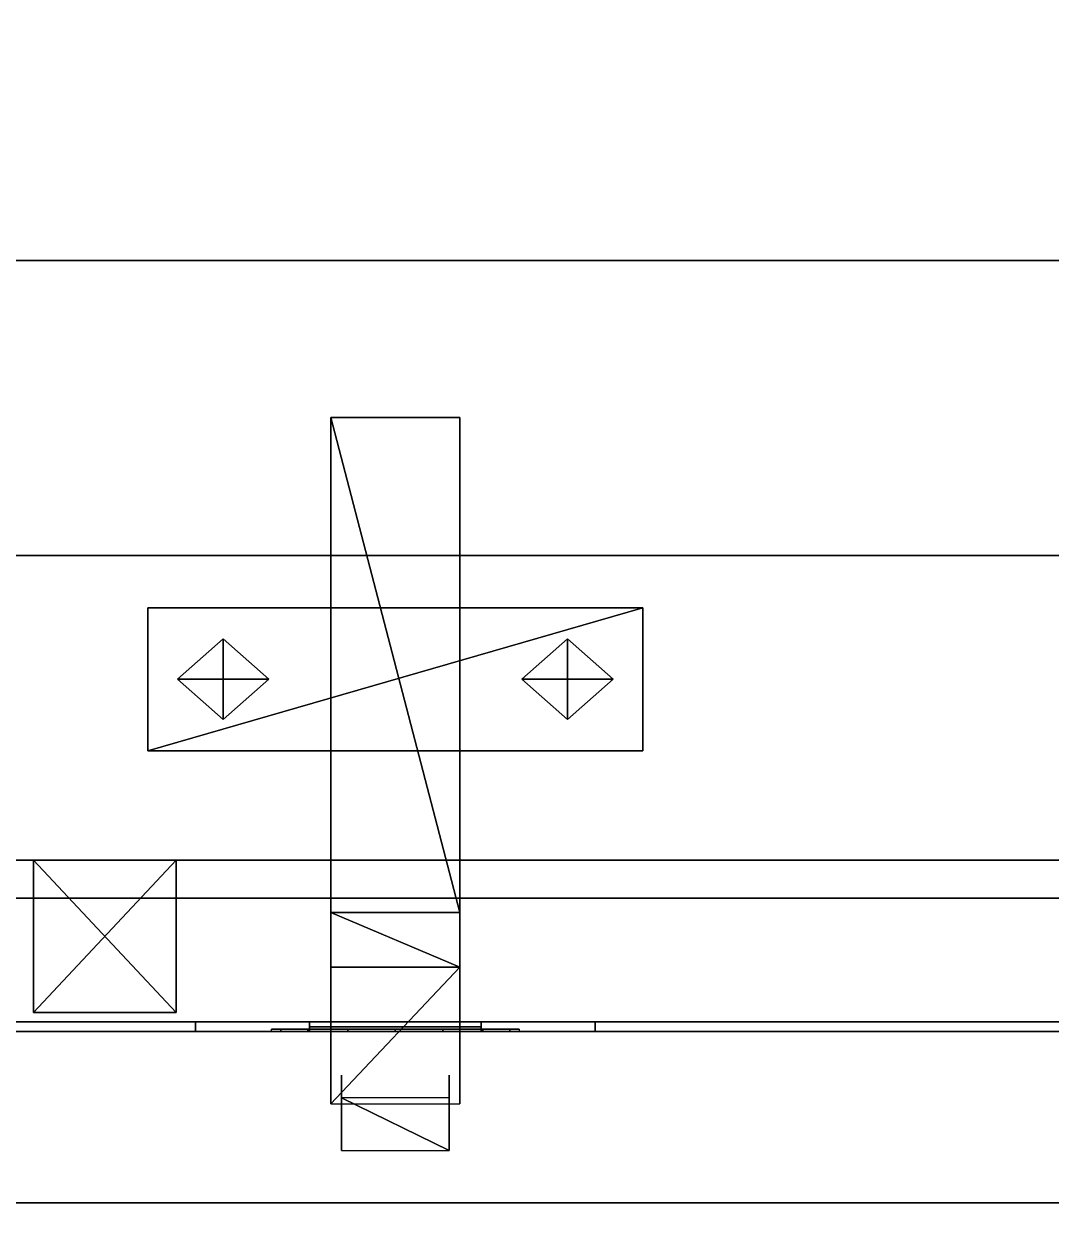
# Model space of a CAD drawing. Extents: x 0 to 5507, y -6518 to 0.
# Drawn here: x 1145 to 1252.9, y -820.1 to -694.2 of the extents above; entities that cross this region are included whole.
import ezdxf

# ---------------------------------------------------------------- set-up
doc = ezdxf.new("R2010")
doc.units = 0
for name, color, linetype in [('LAYER0', 7, 'CONTINUOUS'), ('LAYER327', 7, 'CONTINUOUS'), ('LAYER328', 7, 'CONTINUOUS'), ('LAYER330', 7, 'CONTINUOUS'), ('LAYER331', 254, 'CONTINUOUS'), ('LAYER332', 28, 'CONTINUOUS'), ('LAYER333', 253, 'CONTINUOUS'), ('LAYER339', 7, 'CONTINUOUS'), ('LAYER341', 253, 'CONTINUOUS'), ('LAYER349', 7, 'CONTINUOUS'), ('LAYER362', 254, 'CONTINUOUS'), ('LAYER533', 7, 'CONTINUOUS')]:
    doc.layers.add(name, color=color, linetype=linetype)

msp = doc.modelspace()

# ---------------------------------------------------------------- linework, layer by layer
at = {"layer": 'LAYER0', "invisible_edges": 1}
for points in [[(5507, 0), (0, -6518), (0, 0), (5507, 0)], [(5507, -6518, 5), (0, 0, 5), (0, -6518, 5), (5507, -6518, 5)], [(0, 0, 5), (5507, -6518, 5), (5507, 0, 5), (0, 0, 5)], [(0, -6518), (5507, 0), (5507, -6518), (0, -6518)]]:
    msp.add_3dface(points, dxfattribs=at)
at = {"layer": 'LAYER327', "invisible_edges": 1}
for points in [[(1748, -150, 116), (1100, -800, 116), (1100, -150, 116), (1748, -150, 116)], [(1100, -800, 116), (1748, -150, 116), (1748, -800, 116), (1100, -800, 116)], [(1748, -800, 134), (1100, -150, 134), (1100, -800, 134), (1748, -800, 134)], [(1100, -150, 134), (1748, -800, 134), (1748, -150, 134), (1100, -150, 134)], [(1748, -800, 134), (1100, -800, 116), (1748, -800, 116), (1748, -800, 134)], [(1100, -800, 116), (1748, -800, 134), (1100, -800, 134), (1100, -800, 116)]]:
    msp.add_3dface(points, dxfattribs=at)
at = {"layer": 'LAYER328', "invisible_edges": 1}
for points in [[(1748, -719, 866.5), (1100, -799, 866.5), (1100, -719, 866.5), (1748, -719, 866.5)], [(1100, -799, 866.5), (1748, -719, 866.5), (1748, -799, 866.5), (1100, -799, 866.5)], [(1100, -719, 884.5), (1748, -719, 866.5), (1100, -719, 866.5), (1100, -719, 884.5)], [(1748, -719, 866.5), (1100, -719, 884.5), (1748, -719, 884.5), (1748, -719, 866.5)], [(1748, -799, 884.5), (1100, -719, 884.5), (1100, -799, 884.5), (1748, -799, 884.5)], [(1100, -719, 884.5), (1748, -799, 884.5), (1748, -719, 884.5), (1100, -719, 884.5)], [(1748, -799, 884.5), (1100, -799, 866.5), (1748, -799, 866.5), (1748, -799, 884.5)], [(1100, -799, 866.5), (1748, -799, 884.5), (1100, -799, 884.5), (1100, -799, 866.5)]]:
    msp.add_3dface(points, dxfattribs=at)
at = {"layer": 'LAYER330', "invisible_edges": 1}
for points in [[(1100, -150, 518.5), (1748, -800, 518.5), (1748, -150, 518.5), (1100, -150, 518.5)], [(1748, -800, 518.5), (1100, -150, 518.5), (1100, -800, 518.5), (1748, -800, 518.5)], [(1100, -800, 500.5), (1748, -150, 500.5), (1748, -800, 500.5), (1100, -800, 500.5)], [(1748, -150, 500.5), (1100, -800, 500.5), (1100, -150, 500.5), (1748, -150, 500.5)], [(1100, -800, 500.5), (1748, -800, 518.5), (1100, -800, 518.5), (1100, -800, 500.5)], [(1748, -800, 518.5), (1100, -800, 500.5), (1748, -800, 500.5), (1748, -800, 518.5)]]:
    msp.add_3dface(points, dxfattribs=at)
at = {"layer": 'LAYER331', "invisible_edges": 1}
for points in [[(1084, -800, 881), (1764, -800, 510), (1084, -800, 510), (1084, -800, 881)], [(1764, -800, 510), (1084, -800, 881), (1764, -800, 881), (1764, -800, 510)], [(1084, -818, 510), (1764, -800, 510), (1764, -818, 510), (1084, -818, 510)], [(1764, -800, 510), (1084, -818, 510), (1084, -800, 510), (1764, -800, 510)], [(1084, -800, 881), (1764, -818, 881), (1764, -800, 881), (1084, -800, 881)], [(1764, -818, 881), (1084, -800, 881), (1084, -818, 881), (1764, -818, 881)], [(1764, -818, 881), (1084, -818, 510), (1764, -818, 510), (1764, -818, 881)], [(1084, -818, 510), (1764, -818, 881), (1084, -818, 881), (1084, -818, 510)]]:
    msp.add_3dface(points, dxfattribs=at)
at = {"layer": 'LAYER332'}
for points in [[(1163, -799, 547.5), (1163, -799, 529.5), (1163, -799, 529.5), (1163, -799, 547.5)], [(1175, -799, 529.5), (1175, -800, 529.5), (1163, -800, 529.5), (1163, -799, 529.5)], [(1163, -799, 529.5), (1163, -800, 529.5), (1163, -800, 547.5), (1163, -799, 547.5)], [(1163, -800, 547.5), (1205, -800, 547.5), (1205, -799, 547.5), (1163, -799, 547.5)], [(1175, -799, 542.5), (1175, -800, 542.5), (1193, -800, 542.5), (1193, -799, 542.5)], [(1175, -799, 542.5), (1175, -800, 542.5), (1175, -800, 529.5), (1175, -799, 529.5)], [(1193, -799, 542.5), (1193, -800, 542.5), (1193, -800, 529.5), (1193, -799, 529.5)], [(1193, -799, 529.5), (1193, -800, 529.5), (1205, -800, 529.5), (1205, -799, 529.5)], [(1205, -799, 547.5), (1205, -800, 547.5), (1205, -799, 547.5)], [(1205, -799, 547.5), (1205, -799, 529.5), (1205, -799, 529.5), (1205, -799, 547.5)], [(1205, -799, 529.5), (1205, -800, 529.5), (1205, -800, 547.5), (1205, -799, 547.5)], [(1175, -800, 529.5), (1163, -800, 529.5), (1175, -800, 529.5)], [(1163, -800, 547.5), (1163, -800, 529.5), (1205, -800, 529.5), (1205, -800, 547.5)], [(1175, -800, 542.5), (1193, -800, 542.5), (1175, -800, 542.5)], [(1193, -800, 529.5), (1205, -800, 529.5), (1193, -800, 529.5)]]:
    msp.add_3dface(points, dxfattribs=at)
for points, invisible_edges in [([(1205, -799, 547.5), (1163, -799, 547.5), (1175, -799, 542.5), (1193, -799, 542.5)], 10), ([(1163, -799, 547.5), (1175, -799, 542.5), (1175, -799, 529.5), (1163, -799, 529.5)], 1), ([(1189.317, -799.5, 525.2905), (1178.5, -799.5, 525.5), (1175, -799.5, 529.5), (1193, -799.5, 529.5)], 5), ([(1193, -799.5, 529.5), (1175, -799.5, 529.5), (1175, -799.5, 542.5), (1193, -799.5, 542.5)], 1), ([(1189.5, -799.5, 518.5), (1178.5, -799.5, 518.5), (1178.5, -799.5, 525.5), (1189.317, -799.5, 525.2905)], 4), ([(1205, -799, 547.5), (1193, -799, 542.5), (1193, -799, 529.5), (1205, -799, 529.5)], 1), ([(1171, -799.75, 529.5), (1171.99, -799.75, 524.5251), (1178.5, -799.75, 525.5), (1175, -799.75, 529.5)], 2), ([(1171.99, -799.75, 524.5251), (1174.808, -799.75, 520.3076), (1178.5, -799.75, 522), (1178.5, -799.75, 525.5)], 10), ([(1174.808, -799.75, 520.3076), (1179.025, -799.75, 517.4896), (1178.5, -799.75, 518.5), (1178.5, -799.75, 522)], 10), ([(1179.025, -799.75, 517.4896), (1184, -799.75, 516.5), (1184, -799.75, 518.5), (1178.5, -799.75, 518.5)], 10), ([(1184, -799.75, 516.5), (1188.975, -799.75, 517.4896), (1189.5, -799.75, 518.5), (1184, -799.75, 518.5)], 10), ([(1188.975, -799.75, 517.4896), (1193.192, -799.75, 520.3076), (1189.5, -799.75, 522), (1189.5, -799.75, 518.5)], 10), ([(1193.192, -799.75, 520.3076), (1196.01, -799.75, 524.5251), (1189.5, -799.75, 525.5), (1189.5, -799.75, 522)], 10), ([(1196.01, -799.75, 524.5251), (1197, -799.75, 529.5), (1193, -799.75, 529.5), (1189.5, -799.75, 525.5)], 8)]:
    msp.add_3dface(points, dxfattribs=dict(at, invisible_edges=invisible_edges))
at = {"layer": 'LAYER333'}
for points in [[(1177.217, -787.5, 517.5), (1177.217, -787.5, 532.5), (1177.217, -735.5, 517.5), (1177.217, -787.5, 517.5)], [(1177.217, -735.5, 517.5), (1177.217, -787.5, 532.5), (1177.217, -735.5, 532.5), (1177.217, -735.5, 517.5)], [(1177.217, -735.5, 517.5), (1177.217, -735.5, 532.5), (1190.783, -735.5, 517.5), (1177.217, -735.5, 517.5)], [(1190.783, -735.5, 517.5), (1177.217, -735.5, 532.5), (1190.783, -735.5, 532.5), (1190.783, -735.5, 517.5)], [(1177.217, -787.5, 532.5), (1190.783, -787.5, 532.5), (1177.217, -735.5, 532.5), (1177.217, -787.5, 532.5)], [(1177.217, -735.5, 532.5), (1190.783, -787.5, 532.5), (1190.783, -735.5, 532.5), (1177.217, -735.5, 532.5)], [(1190.783, -735.5, 517.5), (1190.783, -735.5, 532.5), (1190.783, -787.5, 517.5), (1190.783, -735.5, 517.5)], [(1190.783, -787.5, 517.5), (1190.783, -735.5, 532.5), (1190.783, -787.5, 532.5), (1190.783, -787.5, 517.5)], [(1210, -755.5, 519.5), (1210, -755.5, 517.5), (1158, -755.5, 517.5), (1210, -755.5, 519.5)], [(1210, -755.5, 519.5), (1158, -755.5, 517.5), (1158, -755.5, 519.5), (1210, -755.5, 519.5)], [(1158, -755.5, 519.5), (1158, -755.5, 517.5), (1158, -770.5, 517.5), (1158, -755.5, 519.5)], [(1158, -755.5, 519.5), (1158, -770.5, 517.5), (1158, -770.5, 519.5), (1158, -755.5, 519.5)], [(1158, -770.5, 519.5), (1210, -770.5, 519.5), (1210, -755.5, 519.5), (1158, -770.5, 519.5)], [(1158, -770.5, 519.5), (1210, -755.5, 519.5), (1158, -755.5, 519.5), (1158, -770.5, 519.5)], [(1210, -770.5, 519.5), (1210, -770.5, 517.5), (1210, -755.5, 517.5), (1210, -770.5, 519.5)], [(1210, -770.5, 519.5), (1210, -755.5, 517.5), (1210, -755.5, 519.5), (1210, -770.5, 519.5)], [(1161.12, -763, 520.5), (1165.913, -758.7598, 520.5), (1161.12, -763, 519.5), (1161.12, -763, 520.5)], [(1161.12, -763, 519.5), (1165.913, -758.7598, 520.5), (1165.913, -758.7598, 519.5), (1161.12, -763, 519.5)], [(1170.706, -763, 519.5), (1165.913, -758.7598, 519.5), (1161.12, -763, 519.5), (1170.706, -763, 519.5)], [(1165.913, -767.2402, 520.5), (1165.913, -758.7598, 520.5), (1161.12, -763, 520.5), (1165.913, -767.2402, 520.5)], [(1165.913, -758.7598, 520.5), (1170.706, -763, 520.5), (1165.913, -758.7598, 519.5), (1165.913, -758.7598, 520.5)], [(1165.913, -758.7598, 519.5), (1170.706, -763, 520.5), (1170.706, -763, 519.5), (1165.913, -758.7598, 519.5)], [(1170.706, -763, 520.5), (1165.913, -758.7598, 520.5), (1165.913, -767.2402, 520.5), (1170.706, -763, 520.5)], [(1197.294, -763, 520.5), (1202.087, -758.7598, 520.5), (1197.294, -763, 519.5), (1197.294, -763, 520.5)], [(1197.294, -763, 519.5), (1202.087, -758.7598, 520.5), (1202.087, -758.7598, 519.5), (1197.294, -763, 519.5)], [(1206.88, -763, 519.5), (1202.087, -758.7598, 519.5), (1197.294, -763, 519.5), (1206.88, -763, 519.5)], [(1202.087, -767.2402, 520.5), (1202.087, -758.7598, 520.5), (1197.294, -763, 520.5), (1202.087, -767.2402, 520.5)], [(1202.087, -758.7598, 520.5), (1206.88, -763, 520.5), (1202.087, -758.7598, 519.5), (1202.087, -758.7598, 520.5)], [(1202.087, -758.7598, 519.5), (1206.88, -763, 520.5), (1206.88, -763, 519.5), (1202.087, -758.7598, 519.5)], [(1206.88, -763, 520.5), (1202.087, -758.7598, 520.5), (1202.087, -767.2402, 520.5), (1206.88, -763, 520.5)], [(1165.913, -767.2402, 520.5), (1161.12, -763, 520.5), (1165.913, -767.2402, 519.5), (1165.913, -767.2402, 520.5)], [(1165.913, -767.2402, 519.5), (1161.12, -763, 520.5), (1161.12, -763, 519.5), (1165.913, -767.2402, 519.5)], [(1170.706, -763, 519.5), (1161.12, -763, 519.5), (1165.913, -767.2402, 519.5), (1170.706, -763, 519.5)], [(1170.706, -763, 519.5), (1170.706, -763, 520.5), (1165.913, -767.2402, 519.5), (1170.706, -763, 519.5)], [(1165.913, -767.2402, 519.5), (1170.706, -763, 520.5), (1165.913, -767.2402, 520.5), (1165.913, -767.2402, 519.5)], [(1202.087, -767.2402, 520.5), (1197.294, -763, 520.5), (1202.087, -767.2402, 519.5), (1202.087, -767.2402, 520.5)], [(1202.087, -767.2402, 519.5), (1197.294, -763, 520.5), (1197.294, -763, 519.5), (1202.087, -767.2402, 519.5)], [(1206.88, -763, 519.5), (1197.294, -763, 519.5), (1202.087, -767.2402, 519.5), (1206.88, -763, 519.5)], [(1206.88, -763, 519.5), (1206.88, -763, 520.5), (1202.087, -767.2402, 519.5), (1206.88, -763, 519.5)], [(1202.087, -767.2402, 519.5), (1206.88, -763, 520.5), (1202.087, -767.2402, 520.5), (1202.087, -767.2402, 519.5)], [(1158, -770.5, 517.5), (1210, -770.5, 517.5), (1210, -770.5, 519.5), (1158, -770.5, 517.5)], [(1158, -770.5, 517.5), (1210, -770.5, 519.5), (1158, -770.5, 519.5), (1158, -770.5, 517.5)], [(1177.217, -793.8398, 527.54), (1177.217, -787.5, 532.5), (1177.217, -787.5, 524), (1177.217, -793.8398, 527.54)], [(1177.217, -793.23, 544.5), (1190.783, -793.23, 544.5), (1177.217, -787.5, 532.5), (1177.217, -793.23, 544.5)], [(1177.217, -787.5, 532.5), (1190.783, -793.23, 544.5), (1190.783, -787.5, 532.5), (1177.217, -787.5, 532.5)], [(1177.217, -787.5, 532.5), (1177.217, -793.8398, 527.54), (1177.217, -798.3799, 537.5), (1177.217, -787.5, 532.5)], [(1177.217, -787.5, 532.5), (1177.217, -798.3799, 537.5), (1177.217, -793.23, 544.5), (1177.217, -787.5, 532.5)], [(1190.783, -787.5, 532.5), (1190.783, -793.8398, 527.54), (1190.783, -787.5, 524), (1190.783, -787.5, 532.5)], [(1190.783, -793.8398, 527.54), (1190.783, -787.5, 532.5), (1190.783, -798.3799, 537.5), (1190.783, -793.8398, 527.54)], [(1190.783, -798.3799, 537.5), (1190.783, -787.5, 532.5), (1190.783, -793.23, 544.5), (1190.783, -798.3799, 537.5)], [(1190.783, -793.23, 544.5), (1177.217, -793.23, 544.5), (1177.217, -807.6001, 544.5), (1190.783, -793.23, 544.5)], [(1190.783, -793.23, 544.5), (1177.217, -807.6001, 544.5), (1190.783, -807.6001, 544.5), (1190.783, -793.23, 544.5)], [(1177.217, -807.6001, 544.5), (1177.217, -793.23, 544.5), (1177.217, -806.6001, 537.5), (1177.217, -807.6001, 544.5)], [(1177.217, -806.6001, 537.5), (1177.217, -793.23, 544.5), (1177.217, -798.3799, 537.5), (1177.217, -806.6001, 537.5)], [(1190.783, -793.23, 544.5), (1190.783, -807.6001, 544.5), (1190.783, -806.6001, 537.5), (1190.783, -793.23, 544.5)], [(1190.783, -793.23, 544.5), (1190.783, -806.6001, 537.5), (1190.783, -798.3799, 537.5), (1190.783, -793.23, 544.5)], [(1178.348, -811.9199, 525.41), (1178.348, -812.5, 525.91), (1178.348, -804.5801, 542.57), (1178.348, -811.9199, 525.41)], [(1178.348, -804.5801, 542.57), (1178.348, -812.5, 525.91), (1178.348, -806.96, 544.07), (1178.348, -804.5801, 542.57)], [(1189.652, -804.5801, 542.57), (1189.652, -806.96, 544.07), (1189.652, -811.9199, 525.41), (1189.652, -804.5801, 542.57)], [(1178.348, -812.5, 525.91), (1189.652, -812.5, 525.91), (1178.348, -806.96, 544.07), (1178.348, -812.5, 525.91)], [(1178.348, -806.96, 544.07), (1189.652, -812.5, 525.91), (1189.652, -806.96, 544.07), (1178.348, -806.96, 544.07)], [(1189.652, -811.9199, 525.41), (1189.652, -806.96, 544.07), (1189.652, -812.5, 525.91), (1189.652, -811.9199, 525.41)]]:
    msp.add_3dface(points, dxfattribs=at)
at = {"layer": 'LAYER339', "invisible_edges": 1}
for points in [[(1131, -782, 141), (1717, -800, 141), (1131, -800, 141), (1131, -782, 141)], [(1717, -800, 141), (1131, -782, 141), (1717, -782, 141), (1717, -800, 141)], [(1717, -782, 481), (1131, -800, 481), (1717, -800, 481), (1717, -782, 481)], [(1131, -800, 481), (1717, -782, 481), (1131, -782, 481), (1131, -800, 481)], [(1131, -782, 141), (1717, -782, 481), (1717, -782, 141), (1131, -782, 141)], [(1717, -782, 481), (1131, -782, 141), (1131, -782, 481), (1717, -782, 481)], [(1131, -800, 481), (1717, -800, 141), (1717, -800, 481), (1131, -800, 481)], [(1717, -800, 141), (1131, -800, 481), (1131, -800, 141), (1717, -800, 141)]]:
    msp.add_3dface(points, dxfattribs=at)
at = {"layer": 'LAYER341'}
for points in [[(1161, -798, 296), (1146, -798, 296), (1161, -782, 296), (1161, -798, 296)], [(1161, -782, 296), (1146, -798, 296), (1146, -782, 296), (1161, -782, 296)], [(1161, -782, 296), (1146, -782, 296), (1161, -782, 311), (1161, -782, 296)], [(1161, -782, 311), (1146, -782, 296), (1146, -782, 311), (1161, -782, 311)], [(1161, -782, 311), (1146, -782, 311), (1161, -798, 311), (1161, -782, 311)], [(1161, -798, 311), (1146, -782, 311), (1146, -798, 311), (1161, -798, 311)], [(1146, -798, 296), (1146, -798, 311), (1146, -782, 296), (1146, -798, 296)], [(1146, -782, 296), (1146, -798, 311), (1146, -782, 311), (1146, -782, 296)], [(1161, -782, 296), (1161, -782, 311), (1161, -798, 296), (1161, -782, 296)], [(1161, -798, 296), (1161, -782, 311), (1161, -798, 311), (1161, -798, 296)], [(1161, -798, 296), (1161, -798, 311), (1146, -798, 296), (1161, -798, 296)], [(1146, -798, 296), (1161, -798, 311), (1146, -798, 311), (1146, -798, 296)]]:
    msp.add_3dface(points, dxfattribs=at)
at = {"layer": 'LAYER349', "invisible_edges": 1}
for points in [[(1721, -264, 154.5), (1127, -786, 154.5), (1127, -264, 154.5), (1721, -264, 154.5)], [(1127, -786, 154.5), (1721, -264, 154.5), (1721, -786, 154.5), (1127, -786, 154.5)], [(1721, -786, 160.5), (1127, -264, 160.5), (1127, -786, 160.5), (1721, -786, 160.5)], [(1127, -264, 160.5), (1721, -786, 160.5), (1721, -264, 160.5), (1127, -264, 160.5)], [(1721, -786, 160.5), (1127, -786, 154.5), (1721, -786, 154.5), (1721, -786, 160.5)], [(1127, -786, 154.5), (1721, -786, 160.5), (1127, -786, 160.5), (1127, -786, 154.5)]]:
    msp.add_3dface(points, dxfattribs=at)
at = {"layer": 'LAYER362', "invisible_edges": 1}
for points in [[(1084, -800, 507), (1764, -800, 119), (1084, -800, 119), (1084, -800, 507)], [(1764, -800, 119), (1084, -800, 507), (1764, -800, 507), (1764, -800, 119)], [(1084, -818, 119), (1764, -800, 119), (1764, -818, 119), (1084, -818, 119)], [(1764, -800, 119), (1084, -818, 119), (1084, -800, 119), (1764, -800, 119)], [(1084, -800, 507), (1764, -818, 507), (1764, -800, 507), (1084, -800, 507)], [(1764, -818, 507), (1084, -800, 507), (1084, -818, 507), (1764, -818, 507)], [(1764, -818, 507), (1084, -818, 119), (1764, -818, 119), (1764, -818, 507)], [(1084, -818, 119), (1764, -818, 507), (1084, -818, 507), (1084, -818, 119)]]:
    msp.add_3dface(points, dxfattribs=at)
at = {"layer": 'LAYER533'}
for points, invisible_edges in [([(1766, -150, 5), (1097, -750, 5), (1097, -150, 5), (1766, -150, 5)], 1), ([(1097, -750, 5), (1766, -150, 5), (1766, -360, 5), (1097, -750, 5)], 5), ([(1797, -750, 115), (1097, -150, 115), (1097, -750, 115), (1797, -750, 115)], 1), ([(1097, -150, 115), (1797, -750, 115), (1766, -360, 115), (1097, -150, 115)], 7), ([(1097, -750, 5), (1766, -360, 5), (1797, -750, 5), (1097, -750, 5)], 3), ([(1797, -750, 115), (1097, -750, 5), (1797, -750, 5), (1797, -750, 115)], 1), ([(1097, -750, 5), (1797, -750, 115), (1097, -750, 115), (1097, -750, 5)], 1)]:
    msp.add_3dface(points, dxfattribs=dict(at, invisible_edges=invisible_edges))

# ---------------------------------------------------------------- meshes
at = {"layer": 'LAYER332'}
mesh = msp.add_polymesh((2, 9), dxfattribs=at)
for k, corner in enumerate([(1171, -799.75, 529.5), (1171.99, -799.75, 524.5251), (1174.808, -799.75, 520.3076), (1179.025, -799.75, 517.4896), (1184, -799.75, 516.5), (1188.975, -799.75, 517.4896), (1193.192, -799.75, 520.3076), (1196.01, -799.75, 524.5251), (1197, -799.75, 529.5), (1171, -800, 529.5), (1171.99, -800, 524.5251), (1174.808, -800, 520.3076), (1179.025, -800, 517.4896), (1184, -800, 516.5), (1188.975, -800, 517.4896), (1193.192, -800, 520.3076), (1196.01, -800, 524.5251), (1197, -800, 529.5)]):
    mesh.set_mesh_vertex(divmod(k, 9), corner)

doc.saveas('drawing.dxf')
